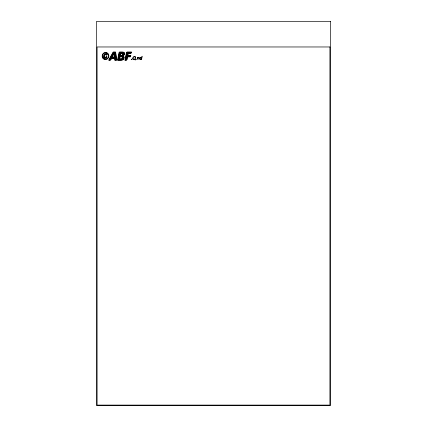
<?xml version="1.0" encoding="UTF-8"?>
<svg xmlns="http://www.w3.org/2000/svg" width="427" height="427" viewBox="0 0 427 427"><rect width="100%" height="100%" fill="white"/><g stroke="black" fill="none" stroke-linecap="round" stroke-linejoin="round"><path stroke-width="0.64" d="M141.764 56.716L142.223 56.236M135.108 57.229L135.45 56.871M140.259 59.641L140.568 59.326M137.937 57.698L138.204 57.426M108.063 54.896L108.527 54.426M104.439 53.316L105.277 52.468M133.235 59.561L133.539 59.252M138.503 57.613L138.855 57.255M105.581 53.108L106.174 52.51M124.892 60.335L127.443 57.768M118.242 60.335L119.768 58.809M134.596 56.78L134.911 56.465M102.624 54.17L103.932 52.863M102.277 54.987L104.727 52.542M102.154 55.585L103.051 54.688M105.074 53.14L105.747 52.473M102.165 56.524L102.731 55.953M102.24 56.919L102.763 56.396M103.756 55.403L105.17 53.994M106.013 53.151L106.536 52.628M102.347 57.287L102.843 56.791M103.692 55.942L105.634 54.005M106.382 53.258L106.883 52.756M102.496 57.608L102.96 57.149M103.713 56.396L104.727 55.382M105.442 54.667L106.04 54.069M106.713 53.396L107.182 52.927M102.656 57.923L103.12 57.458M103.788 56.796L104.668 55.916M105.795 54.784L106.355 54.229M107.012 53.567L107.471 53.113M102.859 58.195L103.307 57.746M103.916 57.138L104.69 56.364M106.003 55.051L106.611 54.448M107.273 53.786L107.727 53.332M103.067 58.462L103.515 58.013M104.103 57.426L104.78 56.748M106.227 55.302L106.809 54.72M107.513 54.015L107.967 53.567M103.307 58.691L103.761 58.243M104.332 57.666L104.946 57.058M107.721 54.282L108.175 53.834M103.564 58.91L104.023 58.456M104.615 57.858L105.229 57.25M107.903 54.576L108.367 54.112M103.852 59.097L104.321 58.627M105.987 56.962L106.36 56.594M104.156 59.268L104.658 58.766M105.384 58.04L106.83 56.594M108.164 55.259L108.666 54.757M104.503 59.396L105.026 58.867M105.917 57.976L106.947 56.951M108.239 55.659L108.768 55.131M104.861 59.508L105.453 58.915M108.261 56.113L108.837 55.531M105.293 59.55L105.971 58.873M108.207 56.636L108.874 55.969M105.773 59.545L106.697 58.622M107.951 57.367L108.837 56.481M112.733 52.585L113.342 51.982M106.35 59.444L108.72 57.074M112.168 53.626L113.812 51.982M107.188 59.075L108.383 57.885M111.596 54.667L114.287 51.982M111.031 55.707L114.762 51.982M110.465 56.748L115.237 51.982M109.894 57.789L115.632 52.057M109.328 58.83L113.63 54.533M114.142 54.021L115.696 52.473M108.757 59.871L113.144 55.494M114.185 54.448L115.754 52.884M108.768 60.335L112.653 56.455M114.233 54.875L115.818 53.295M109.243 60.335L112.6 56.978M114.281 55.302L115.877 53.706M109.718 60.335L113.075 56.978M114.329 55.729L115.941 54.117M110.187 60.335L111.185 59.337M111.97 58.558L113.55 56.978M114.377 56.156L116 54.533M112.445 58.558L114.025 56.978M114.42 56.583L116.064 54.944M112.92 58.558L116.123 55.355M119.032 52.452L119.501 51.982M113.395 58.558L116.187 55.766M118.914 53.039L119.971 51.982M113.865 58.558L116.245 56.177M118.797 53.626L120.446 51.982M114.34 58.558L116.309 56.594M118.685 54.218L120.921 51.982M114.639 58.734L116.368 57.004M118.567 54.805L121.396 51.982M114.687 59.156L116.432 57.415M118.45 55.398L121.866 51.982M114.735 59.583L116.491 57.826M118.332 55.985L120.804 53.519M120.91 53.412L122.325 51.998M114.783 60.01L116.555 58.237M118.22 56.572L120.692 54.106M121.385 53.412L122.779 52.019M114.927 60.335L116.614 58.654M118.103 57.165L120.579 54.688M121.844 53.428L123.2 52.067M115.402 60.335L116.678 59.065M117.985 57.752L120.467 55.275M122.223 53.519L123.574 52.169M115.872 60.335L116.736 59.476M117.873 58.344L120.889 55.329M122.49 53.727L123.883 52.334M116.347 60.335L116.795 59.887M117.756 58.931L121.385 55.302M122.64 54.048L124.156 52.537M117.638 59.518L120.115 57.047M120.457 56.706L121.994 55.174M122.613 54.549L124.374 52.793M117.521 60.111L119.998 57.634M120.932 56.706L124.535 53.103M117.767 60.335L119.886 58.227M121.38 56.727L124.647 53.466M121.759 56.823L124.689 53.898M118.717 60.335L120.249 58.809M122.026 57.031L124.599 54.459M126.408 52.654L127.081 51.982M119.192 60.335L120.724 58.803M122.17 57.357L123.323 56.204M126.291 53.247L127.55 51.982M119.667 60.335L121.263 58.739M122.165 57.837L123.59 56.412M126.173 53.834L128.025 51.982M120.136 60.335L123.835 56.642M126.056 54.421L128.5 51.982M120.611 60.335L124.011 56.94M125.944 55.014L128.975 51.982M121.108 60.319L124.129 57.298M125.826 55.601L129.445 51.982M121.61 60.287L124.193 57.709M125.709 56.188L128.244 53.658M128.367 53.535L129.92 51.982M122.175 60.196L124.134 58.237M125.591 56.78L128.137 54.24M128.842 53.535L130.395 51.982M122.987 59.86L123.814 59.027M125.479 57.367L128.025 54.821M129.317 53.535L130.87 51.982M125.362 57.96L127.983 55.339M129.787 53.535L131.34 51.982M125.244 58.547L128.458 55.339M130.262 53.535L131.665 52.137M125.127 59.134L128.927 55.339M130.737 53.535L131.548 52.724M125.015 59.727L127.561 57.181M127.838 56.903L129.402 55.339M128.313 56.903L129.877 55.339M125.351 60.335L127.331 58.355M128.783 56.903L130.352 55.339M125.821 60.335L127.219 58.942M129.258 56.903L130.822 55.339M126.296 60.335L127.107 59.529M129.733 56.903L130.811 55.825M130.208 56.903L130.699 56.412M132.904 57.522L133.945 56.481M131.34 59.561C132.925 58.883 130.438 60.026 131.762 59.086M132.722 58.179L133.357 57.544M134.083 56.818L134.494 56.407M132.77 59.075L133.16 58.686M134.921 56.924L135.226 56.62M132.952 59.369L133.272 59.049M135.14 57.656L135.572 57.223M133.608 59.657L133.971 59.3M135.049 58.216L135.589 57.677M134.099 59.641L135.492 58.248M134.638 59.577L134.911 59.3M134.889 59.801L135.172 59.513M137.446 58.189L137.894 57.746M137.329 58.782L137.894 58.216M137.206 59.374L137.713 58.867M138.866 57.72L139.175 57.41M138.887 58.168L139.319 57.741M138.775 58.761L139.282 58.248M138.652 59.348L139.165 58.841M139.987 58.019L140.729 57.277M139.816 58.664L140.382 58.093M140.873 57.602L141.204 57.277M139.826 59.123L140.232 58.718M141.647 57.309L142.154 56.802M139.971 59.454L140.286 59.145M141.508 57.923L142.031 57.394M141.374 58.526L141.913 57.987M140.75 59.62L141.796 58.579M104.962 57.987L105.699 57.255M135.775 59.86L136.507 59.145M141.241 59.599L141.679 59.166M132.696 58.675L133.165 58.221M102.122 56.092L102.779 55.451M135.178 59.988L135.482 59.689M137.569 57.597L137.894 57.282M330.461 21.35L96.539 21.35L96.539 405.65L330.461 405.65L330.461 21.35M329.906 46.97L97.094 46.97L97.094 405.095L329.906 405.095L329.906 46.97"/></g></svg>
